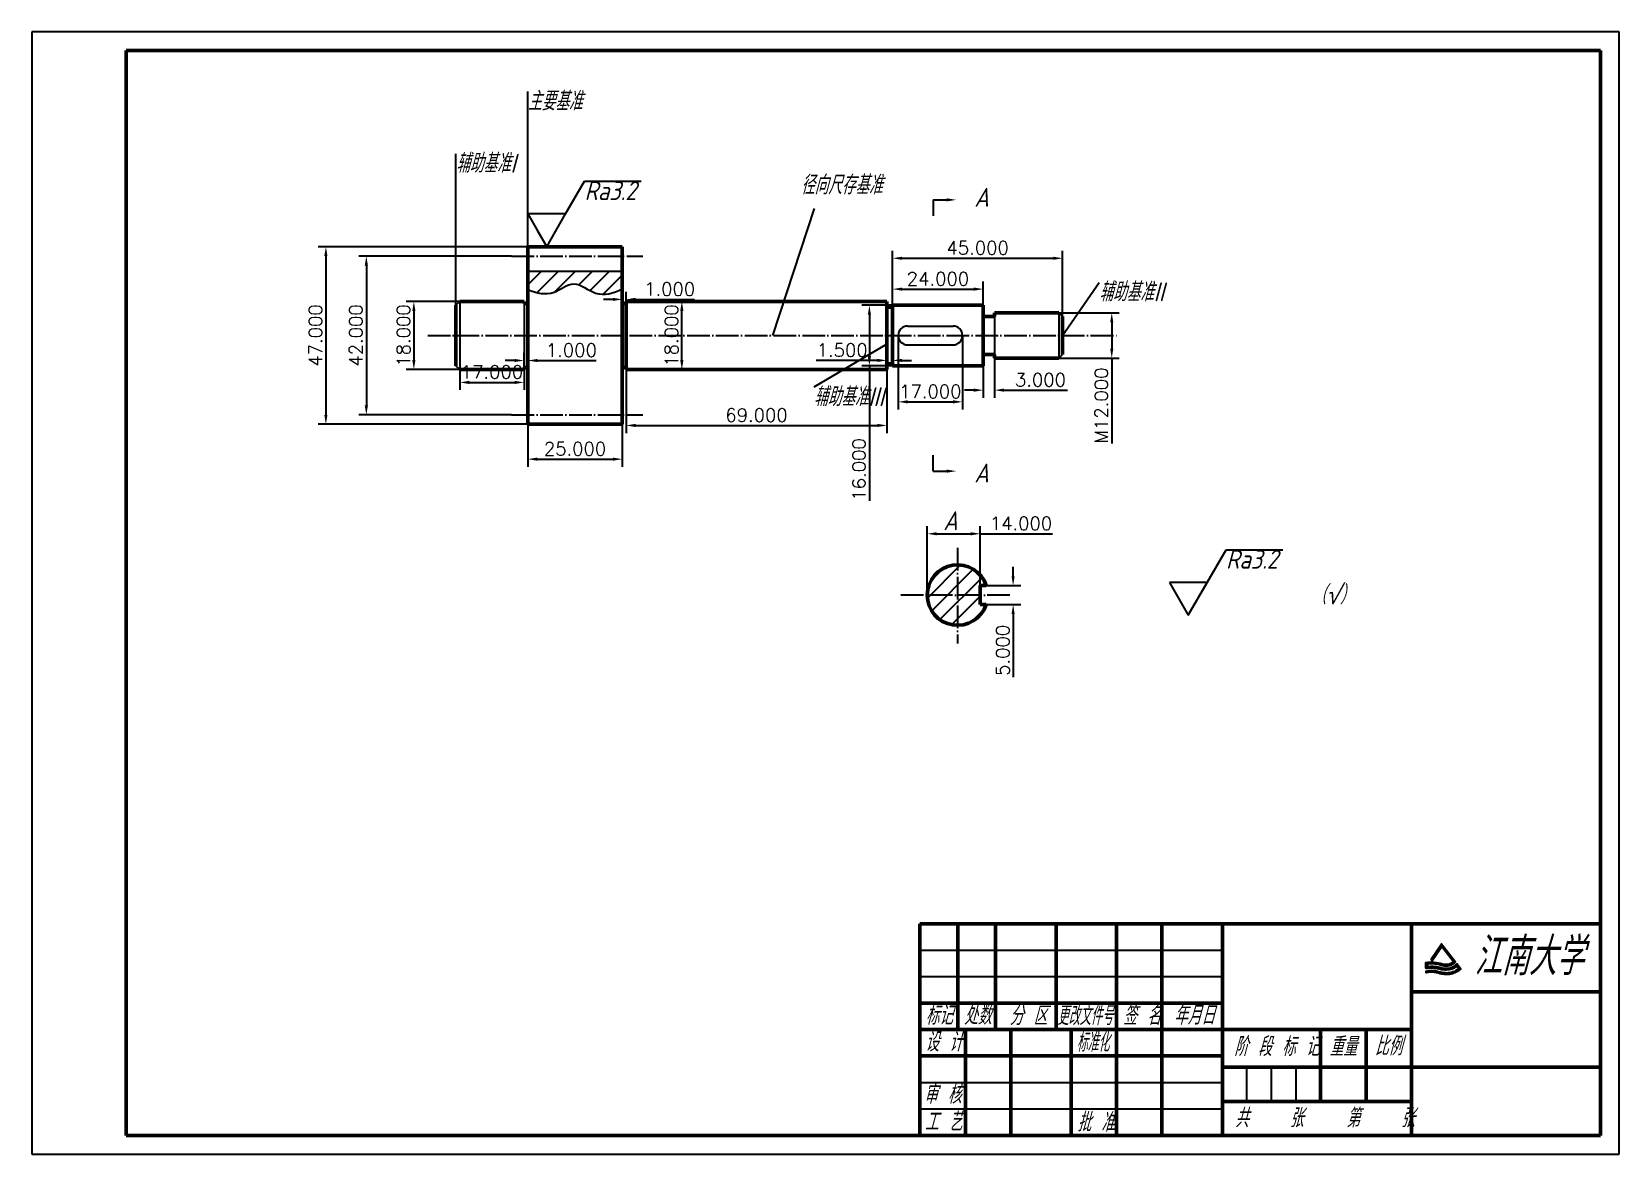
# Model space of a CAD drawing. Header units: millimetres. Extents: x 0 to 420, y 0 to 297.
import ezdxf
from ezdxf.enums import TextEntityAlignment as Align

# ---------------------------------------------------------------- set-up
doc = ezdxf.new("R2010")
doc.units = ezdxf.units.MM
doc.linetypes.add('点画线-25', pattern=[7.625, 6, -0.75, 0.125, -0.75])
doc.layers.get('0').update_dxf_attribs({"linetype": 'CONTINUOUS'})
doc.layers.get('Defpoints').update_dxf_attribs({"linetype": 'CONTINUOUS'})
for name, color, linetype, lineweight in [('剖面符号', 6, 'CONTINUOUS', 25), ('图框标题栏-文字', 2, 'CONTINUOUS', 25), ('图框标题栏-粗实线', 7, 'CONTINUOUS', 50), ('图框标题栏-细实线', 3, 'CONTINUOUS', 25), ('尺寸', 2, 'CONTINUOUS', 25), ('文字及注释', 4, 'CONTINUOUS', 25), ('粗实线', 7, 'CONTINUOUS', 50), ('细点画线', 1, '点画线-25', 25)]:
    doc.layers.add(name, color=color, linetype=linetype, lineweight=lineweight)
doc.styles.get("Standard").update_dxf_attribs({"font": 'txt', "bigfont": 'gbcbig.shx'})
doc.styles.add('工程字', font='gbeitc.shx', dxfattribs={"bigfont": 'gbcbig.shx'})
doc.styles.add('工程字体', font='gbeitc.shx', dxfattribs={"bigfont": 'gbcbig.shx'})
doc.dimstyles.new('国标', dxfattribs={"dimtxt": 3.5, "dimasz": 2.5, "dimexe": 2, "dimexo": 0, "dimgap": 1, "dimtad": 1, "dimdec": 3, "dimzin": 0, "dimdsep": 46, "dimtxsty": '工程字体', "dimcen": 2.5, "dimclrd": 256, "dimclre": 256, "dimclrt": 256, "dimadec": 0, "dimazin": 0, "dimtfac": 1, "dimtdec": 4, "dimtofl": 0, "dimtmove": 0, "dimatfit": 3, "dimfxl": 1, "dimtolj": 1, "dimtzin": 0, "dimlwd": -1, "dimlwe": -1, "dimarcsym": 0})

# ---------------------------------------------------------------- blocks, each defined once
blk = doc.blocks.new('*D17')
at = {"layer": 'Defpoints', "color": 0, "transparency": 16777216}
for p in [(113.24, 225.63), (101.1, 207.63), (113.24, 207.63)]:
    blk.add_point(p, dxfattribs=at)
at = {"layer": '尺寸', "transparency": 16777216}
for p, q in [((113.24, 225.63), (99.1, 225.63)), ((101.1, 223.13), (101.1, 210.13)), ((113.24, 207.63), (99.1, 207.63))]:
    blk.add_line(p, q, dxfattribs=at)
for points in [[(100.68, 223.13), (101.51, 223.13), (101.1, 225.63)], [(100.68, 210.13), (101.51, 210.13), (101.1, 207.63)]]:
    blk.add_solid(points, dxfattribs=at)
at = {"layer": '尺寸', "transparency": 16777216, "insert": (98.35, 216.63), "char_height": 3.5, "attachment_point": 5, "rotation": 90}
blk.add_mtext('\\A1;18.000', dxfattribs=at)
blk = doc.blocks.new('*D18')
at = {"layer": 'Defpoints', "color": 0, "transparency": 16777216}
for p in [(113.24, 207.63), (130.24, 207.63), (130.24, 204.22)]:
    blk.add_point(p, dxfattribs=at)
at = {"layer": '尺寸', "transparency": 16777216}
for p, q in [((113.24, 207.63), (113.24, 202.22)), ((130.24, 207.63), (130.24, 202.22)), ((115.74, 204.22), (127.74, 204.22))]:
    blk.add_line(p, q, dxfattribs=at)
for points in [[(115.74, 204.64), (115.74, 203.8), (113.24, 204.22)], [(127.74, 204.64), (127.74, 203.8), (130.24, 204.22)]]:
    blk.add_solid(points, dxfattribs=at)
at = {"layer": '尺寸', "transparency": 16777216, "insert": (121.74, 206.97), "char_height": 3.5, "attachment_point": 5}
blk.add_mtext('\\A1;17.000', dxfattribs=at)
blk = doc.blocks.new('*D19')
at = {"layer": 'Defpoints', "color": 0, "transparency": 16777216}
for p in [(131.24, 210.01), (130.24, 208.13), (131.24, 208.13)]:
    blk.add_point(p, dxfattribs=at)
at = {"layer": '尺寸', "transparency": 16777216}
for p, q in [((127.74, 210.01), (125.24, 210.01)), ((130.24, 208.13), (130.24, 212.01)), ((131.24, 208.13), (131.24, 212.01)), ((133.74, 210.01), (149.32, 210.01))]:
    blk.add_line(p, q, dxfattribs=at)
for points in [[(127.74, 210.43), (127.74, 209.6), (130.24, 210.01)], [(133.74, 210.43), (133.74, 209.6), (131.24, 210.01)]]:
    blk.add_solid(points, dxfattribs=at)
at = {"layer": '尺寸', "transparency": 16777216, "insert": (142.78, 212.76), "char_height": 3.5, "attachment_point": 5}
blk.add_mtext('\\A1;1.000', dxfattribs=at)
blk = doc.blocks.new('*D20')
at = {"layer": 'Defpoints', "color": 0, "transparency": 16777216}
for p in [(131.24, 193.13), (156.24, 193.13), (156.24, 183.91)]:
    blk.add_point(p, dxfattribs=at)
at = {"layer": '尺寸', "transparency": 16777216}
for p, q in [((131.24, 193.13), (131.24, 181.91)), ((156.24, 193.13), (156.24, 181.91)), ((133.74, 183.91), (153.74, 183.91))]:
    blk.add_line(p, q, dxfattribs=at)
for points in [[(133.74, 184.33), (133.74, 183.5), (131.24, 183.91)], [(153.74, 184.33), (153.74, 183.5), (156.24, 183.91)]]:
    blk.add_solid(points, dxfattribs=at)
at = {"layer": '尺寸', "transparency": 16777216, "insert": (143.74, 186.66), "char_height": 3.5, "attachment_point": 5}
blk.add_mtext('\\A1;25.000', dxfattribs=at)
blk = doc.blocks.new('*D21')
at = {"layer": 'Defpoints', "color": 0, "transparency": 16777216}
for p in [(157.24, 225.63), (171.99, 225.63), (157.24, 207.63)]:
    blk.add_point(p, dxfattribs=at)
at = {"layer": '尺寸', "transparency": 16777216}
for p, q in [((157.24, 225.63), (173.99, 225.63)), ((171.99, 210.13), (171.99, 223.13)), ((157.24, 207.63), (173.99, 207.63))]:
    blk.add_line(p, q, dxfattribs=at)
for points in [[(171.57, 223.13), (172.41, 223.13), (171.99, 225.63)], [(171.57, 210.13), (172.41, 210.13), (171.99, 207.63)]]:
    blk.add_solid(points, dxfattribs=at)
at = {"layer": '尺寸', "transparency": 16777216, "insert": (169.24, 216.63), "char_height": 3.5, "attachment_point": 5, "rotation": 90}
blk.add_mtext('\\A1;18.000', dxfattribs=at)
blk = doc.blocks.new('*D22')
at = {"layer": 'Defpoints', "color": 0, "transparency": 16777216}
for p in [(126.92, 237.63), (88.52, 195.63), (126.92, 195.63)]:
    blk.add_point(p, dxfattribs=at)
at = {"layer": '尺寸', "transparency": 16777216}
for p, q in [((126.92, 237.63), (86.52, 237.63)), ((88.52, 235.13), (88.52, 198.13)), ((126.92, 195.63), (86.52, 195.63))]:
    blk.add_line(p, q, dxfattribs=at)
for points in [[(88.1, 235.13), (88.94, 235.13), (88.52, 237.63)], [(88.1, 198.13), (88.94, 198.13), (88.52, 195.63)]]:
    blk.add_solid(points, dxfattribs=at)
at = {"layer": '尺寸', "transparency": 16777216, "insert": (85.77, 216.63), "char_height": 3.5, "attachment_point": 5, "rotation": 90}
blk.add_mtext('\\A1;42.000', dxfattribs=at)
blk = doc.blocks.new('*D23')
at = {"layer": 'Defpoints', "color": 0, "transparency": 16777216}
for p in [(131.24, 240.13), (77.82, 193.13), (131.24, 193.13)]:
    blk.add_point(p, dxfattribs=at)
at = {"layer": '尺寸', "transparency": 16777216}
for p, q in [((131.24, 240.13), (75.82, 240.13)), ((77.82, 237.63), (77.82, 195.63)), ((131.24, 193.13), (75.82, 193.13))]:
    blk.add_line(p, q, dxfattribs=at)
for points in [[(77.4, 237.63), (78.23, 237.63), (77.82, 240.13)], [(77.4, 195.63), (78.23, 195.63), (77.82, 193.13)]]:
    blk.add_solid(points, dxfattribs=at)
at = {"layer": '尺寸', "transparency": 16777216, "insert": (75.07, 216.63), "char_height": 3.5, "attachment_point": 5, "rotation": 90}
blk.add_mtext('\\A1;47.000', dxfattribs=at)
blk = doc.blocks.new('*D25')
at = {"layer": 'Defpoints', "color": 0, "transparency": 16777216}
for p in [(226.24, 210.04), (226.24, 209.13), (227.74, 209.13)]:
    blk.add_point(p, dxfattribs=at)
at = {"layer": '尺寸', "transparency": 16777216}
for p, q in [((223.74, 210.04), (207.57, 210.04)), ((226.24, 209.13), (226.24, 212.04)), ((227.74, 209.13), (227.74, 212.04)), ((230.24, 210.04), (232.74, 210.04))]:
    blk.add_line(p, q, dxfattribs=at)
for points in [[(223.74, 210.45), (223.74, 209.62), (226.24, 210.04)], [(230.24, 210.45), (230.24, 209.62), (227.74, 210.04)]]:
    blk.add_solid(points, dxfattribs=at)
at = {"layer": '尺寸', "transparency": 16777216, "insert": (214.41, 212.79), "char_height": 3.5, "attachment_point": 5}
blk.add_mtext('\\A1;1.500', dxfattribs=at)
blk = doc.blocks.new('*D26')
at = {"layer": 'Defpoints', "color": 0, "transparency": 16777216}
for p in [(229.24, 216.63), (246.24, 216.63), (246.24, 199.08)]:
    blk.add_point(p, dxfattribs=at)
at = {"layer": '尺寸', "transparency": 16777216}
for p, q in [((229.24, 216.63), (229.24, 197.08)), ((246.24, 216.63), (246.24, 197.08)), ((231.74, 199.08), (243.74, 199.08))]:
    blk.add_line(p, q, dxfattribs=at)
for points in [[(231.74, 199.5), (231.74, 198.66), (229.24, 199.08)], [(243.74, 199.5), (243.74, 198.66), (246.24, 199.08)]]:
    blk.add_solid(points, dxfattribs=at)
at = {"layer": '尺寸', "transparency": 16777216, "insert": (237.74, 201.83), "char_height": 3.5, "attachment_point": 5}
blk.add_mtext('\\A1;17.000', dxfattribs=at)
blk = doc.blocks.new('*D27')
at = {"layer": 'Defpoints', "color": 0, "transparency": 16777216}
for p in [(251.74, 228.9), (227.74, 224.63), (251.74, 224.63)]:
    blk.add_point(p, dxfattribs=at)
at = {"layer": '尺寸', "transparency": 16777216}
for p, q in [((227.74, 224.63), (227.74, 230.9)), ((230.24, 228.9), (249.24, 228.9)), ((251.74, 224.63), (251.74, 230.9))]:
    blk.add_line(p, q, dxfattribs=at)
for points in [[(230.24, 229.32), (230.24, 228.49), (227.74, 228.9)], [(249.24, 229.32), (249.24, 228.49), (251.74, 228.9)]]:
    blk.add_solid(points, dxfattribs=at)
at = {"layer": '尺寸', "transparency": 16777216, "insert": (239.74, 231.65), "char_height": 3.5, "attachment_point": 5}
blk.add_mtext('\\A1;24.000', dxfattribs=at)
blk = doc.blocks.new('*D28')
at = {"layer": 'Defpoints', "color": 0, "transparency": 16777216}
for p in [(272.74, 237.07), (227.74, 224.63), (272.74, 221.63)]:
    blk.add_point(p, dxfattribs=at)
at = {"layer": '尺寸', "transparency": 16777216}
for p, q in [((227.74, 224.63), (227.74, 239.07)), ((230.24, 237.07), (270.24, 237.07)), ((272.74, 221.63), (272.74, 239.07))]:
    blk.add_line(p, q, dxfattribs=at)
for points in [[(230.24, 237.48), (230.24, 236.65), (227.74, 237.07)], [(270.24, 237.48), (270.24, 236.65), (272.74, 237.07)]]:
    blk.add_solid(points, dxfattribs=at)
at = {"layer": '尺寸', "transparency": 16777216, "insert": (250.24, 239.82), "char_height": 3.5, "attachment_point": 5}
blk.add_mtext('\\A1;45.000', dxfattribs=at)
blk = doc.blocks.new('*D29')
at = {"layer": 'Defpoints', "color": 0, "transparency": 16777216}
for p in [(251.74, 211.63), (254.74, 211.63), (254.74, 202.17)]:
    blk.add_point(p, dxfattribs=at)
at = {"layer": '尺寸', "transparency": 16777216}
for p, q in [((251.74, 211.63), (251.74, 200.17)), ((254.74, 211.63), (254.74, 200.17)), ((249.24, 202.17), (246.74, 202.17)), ((257.24, 202.17), (273.99, 202.17))]:
    blk.add_line(p, q, dxfattribs=at)
for points in [[(249.24, 202.59), (249.24, 201.75), (251.74, 202.17)], [(257.24, 202.59), (257.24, 201.75), (254.74, 202.17)]]:
    blk.add_solid(points, dxfattribs=at)
at = {"layer": '尺寸', "transparency": 16777216, "insert": (266.87, 204.92), "char_height": 3.5, "attachment_point": 5}
blk.add_mtext('\\A1;3.000', dxfattribs=at)
blk = doc.blocks.new('*D30')
at = {"layer": 'Defpoints', "color": 0, "transparency": 16777216}
for p in [(271.74, 222.63), (271.74, 210.63), (285.73, 210.63)]:
    blk.add_point(p, dxfattribs=at)
at = {"layer": '尺寸', "transparency": 16777216}
for p, q in [((271.74, 222.63), (287.73, 222.63)), ((285.73, 220.13), (285.73, 213.13)), ((271.74, 210.63), (287.73, 210.63)), ((285.73, 210.63), (285.73, 188.05))]:
    blk.add_line(p, q, dxfattribs=at)
for points in [[(285.32, 220.13), (286.15, 220.13), (285.73, 222.63)], [(285.32, 213.13), (286.15, 213.13), (285.73, 210.63)]]:
    blk.add_solid(points, dxfattribs=at)
at = {"layer": '尺寸', "transparency": 16777216, "insert": (282.98, 198.09), "char_height": 3.5, "attachment_point": 5, "rotation": 90}
blk.add_mtext('\\A1;M12.000', dxfattribs=at)
blk = doc.blocks.new('*D31')
at = {"layer": 'Defpoints', "color": 0, "transparency": 16777216}
for p in [(157.24, 208.13), (226.24, 208.13), (226.24, 192.83)]:
    blk.add_point(p, dxfattribs=at)
at = {"layer": '尺寸', "transparency": 16777216}
for p, q in [((157.24, 208.13), (157.24, 190.83)), ((226.24, 208.13), (226.24, 190.83)), ((159.74, 192.83), (223.74, 192.83))]:
    blk.add_line(p, q, dxfattribs=at)
for points in [[(159.74, 193.25), (159.74, 192.42), (157.24, 192.83)], [(223.74, 193.25), (223.74, 192.42), (226.24, 192.83)]]:
    blk.add_solid(points, dxfattribs=at)
at = {"layer": '尺寸', "transparency": 16777216, "insert": (191.74, 195.58), "char_height": 3.5, "attachment_point": 5}
blk.add_mtext('\\A1;69.000', dxfattribs=at)
blk = doc.blocks.new('*D32')
at = {"layer": 'Defpoints', "color": 0, "transparency": 16777216}
for p in [(156.24, 225.13), (157.24, 226.18), (157.24, 225.13)]:
    blk.add_point(p, dxfattribs=at)
at = {"layer": '尺寸', "transparency": 16777216}
for p, q in [((156.24, 225.13), (156.24, 228.18)), ((157.24, 225.13), (157.24, 228.18)), ((153.74, 226.18), (151.24, 226.18)), ((159.74, 226.18), (175.32, 226.18))]:
    blk.add_line(p, q, dxfattribs=at)
for points in [[(153.74, 226.6), (153.74, 225.76), (156.24, 226.18)], [(159.74, 226.6), (159.74, 225.76), (157.24, 226.18)]]:
    blk.add_solid(points, dxfattribs=at)
at = {"layer": '尺寸', "transparency": 16777216, "insert": (168.78, 228.93), "char_height": 3.5, "attachment_point": 5}
blk.add_mtext('\\A1;1.000', dxfattribs=at)
blk = doc.blocks.new('*D34')
at = {"layer": 'Defpoints', "color": 0, "transparency": 16777216}
for p in [(227.74, 224.63), (221.61, 208.63), (227.74, 208.63)]:
    blk.add_point(p, dxfattribs=at)
at = {"layer": '尺寸', "transparency": 16777216}
for p, q in [((227.74, 224.63), (219.61, 224.63)), ((221.61, 222.13), (221.61, 211.13)), ((227.74, 208.63), (219.61, 208.63)), ((221.61, 208.63), (221.61, 172.9))]:
    blk.add_line(p, q, dxfattribs=at)
for points in [[(221.19, 222.13), (222.02, 222.13), (221.61, 224.63)], [(221.19, 211.13), (222.02, 211.13), (221.61, 208.63)]]:
    blk.add_solid(points, dxfattribs=at)
at = {"layer": '尺寸', "transparency": 16777216, "insert": (218.86, 181.19), "char_height": 3.5, "attachment_point": 5, "rotation": 90}
blk.add_mtext('\\A1;16.000', dxfattribs=at)
blk = doc.blocks.new('*D35')
at = {"layer": 'Defpoints', "color": 0, "transparency": 16777216}
for p in [(250.93, 164.17), (236.93, 147.95), (250.93, 147.95)]:
    blk.add_point(p, dxfattribs=at)
at = {"layer": '尺寸', "transparency": 16777216}
for p, q in [((236.93, 147.95), (236.93, 166.17)), ((239.43, 164.17), (248.43, 164.17)), ((250.93, 147.95), (250.93, 166.17)), ((250.93, 164.17), (270.02, 164.17))]:
    blk.add_line(p, q, dxfattribs=at)
for points in [[(239.43, 164.59), (239.43, 163.75), (236.93, 164.17)], [(248.43, 164.59), (248.43, 163.75), (250.93, 164.17)]]:
    blk.add_solid(points, dxfattribs=at)
at = {"layer": '尺寸', "transparency": 16777216, "insert": (261.72, 166.92), "char_height": 3.5, "attachment_point": 5}
blk.add_mtext('\\A1;14.000', dxfattribs=at)
blk = doc.blocks.new('*D36')
at = {"layer": 'Defpoints', "color": 0, "transparency": 16777216}
for p in [(252.53, 150.45), (252.53, 145.45), (259.64, 145.45)]:
    blk.add_point(p, dxfattribs=at)
at = {"layer": '尺寸', "transparency": 16777216}
for p, q in [((259.64, 152.95), (259.64, 155.45)), ((252.53, 150.45), (261.64, 150.45)), ((252.53, 145.45), (261.64, 145.45)), ((259.64, 142.95), (259.64, 126.2))]:
    blk.add_line(p, q, dxfattribs=at)
for points in [[(259.22, 152.95), (260.05, 152.95), (259.64, 150.45)], [(259.22, 142.95), (260.05, 142.95), (259.64, 145.45)]]:
    blk.add_solid(points, dxfattribs=at)
at = {"layer": '尺寸', "transparency": 16777216, "insert": (256.89, 133.33), "char_height": 3.5, "attachment_point": 5, "rotation": 90}
blk.add_mtext('\\A1;5.000', dxfattribs=at)

msp = doc.modelspace()

# ---------------------------------------------------------------- hatches: boundary and pattern name
at = {"layer": '剖面符号'}
h = msp.add_hatch(dxfattribs=at)
h.set_pattern_fill('ANSI31', color=256)
edge = h.paths.add_edge_path()
edge.add_line((156.2414, 233.6325), (131.2414, 233.6325))
edge.add_line((131.2414, 233.6325), (131.2414, 228.7794))
edge.add_spline(control_points=[(131.2414, 228.7794), (133.5975, 227.8012), (137.7472, 226.8868), (143.5713, 231.8841), (149.4422, 226.4451), (153.851, 227.8215), (156.2414, 228.9735)], knot_values=[3.80274594, 3.80274594, 3.80274594, 3.80274594, 10.97950011, 16.59017745, 22.89081131, 30.21967937, 30.21967937, 30.21967937, 30.21967937], degree=3, periodic=0)
edge.add_line((156.2414, 228.9735), (156.2414, 233.6325))
h = msp.add_hatch(dxfattribs=at)
h.set_pattern_fill('ANSI31', color=256)
h.paths.add_polyline_path([(244.933, 155.9506, 0.41421356), (236.933, 147.9506), (244.933, 147.9506)])
h.paths.add_polyline_path([(244.933, 155.9506), (244.933, 147.9506), (250.933, 147.9506), (250.933, 150.4506), (252.5323, 150.4506, 0.32390717)])
h.paths.add_polyline_path([(244.933, 147.9506), (236.933, 147.9506, 0.41421356), (244.933, 139.9506)])
h.paths.add_polyline_path([(250.933, 147.9506), (244.933, 147.9506), (244.933, 139.9506, 0.32390717), (252.5323, 145.4506), (250.933, 145.4506)])

# ---------------------------------------------------------------- linework, layer by layer
for p, q in [((238.5002, 252.5204), (242.051, 252.5204)), ((238.5002, 252.5204), (238.5002, 248.305)), ((130.2414, 225.1325), (130.2414, 208.1325)), ((238.5002, 180.7445), (238.5002, 184.9599)), ((238.5002, 180.7445), (242.051, 180.7445))]:
    msp.add_line(p, q)
for points in [[(242.051, 252.937), (242.051, 252.1037), (244.551, 252.5204)], [(242.051, 180.3279), (242.051, 181.1612), (244.551, 180.7445)]]:
    msp.add_solid(points)
at = {"layer": 'Defpoints'}
for p, q in [((131.2414, 233.6325), (156.2414, 233.6325)), ((113.2414, 225.6325), (112.2414, 224.6325)), ((113.2414, 225.6325), (113.2414, 207.6325)), ((271.7414, 222.6325), (271.7414, 210.6325)), ((271.7414, 222.6325), (272.7414, 221.6325)), ((231.7414, 219.1325), (243.7414, 219.1325)), ((254.7414, 221.6325), (254.7414, 211.6325)), ((231.7414, 214.1325), (243.7414, 214.1325)), ((271.7414, 210.6325), (272.7414, 211.6325)), ((113.2414, 207.6325), (112.2414, 208.6325))]:
    msp.add_line(p, q, dxfattribs=at)
for centre, start, end in [((231.7414, 216.6325), 90, 270), ((243.7414, 216.6325), 270, 90)]:
    msp.add_arc(centre, 2.5, start, end, dxfattribs=at)
msp.add_open_spline([(131.2414, 228.7794), (133.5975, 227.8012), (137.7472, 226.8868), (143.5713, 231.8841), (149.4422, 226.4451), (153.851, 227.8215), (156.2414, 228.9735)], degree=3, knots=[3.80274594, 3.80274594, 3.80274594, 3.80274594, 10.97950011, 16.59017745, 22.89081131, 30.21967937, 30.21967937, 30.21967937, 30.21967937], dxfattribs=at)
at = {"layer": '图框标题栏-文字'}
for p, q in [((372.3399, 54.6594), (372.8712, 54.6594)), ((372.4076, 54.7594), (372.9389, 54.7594)), ((372.4752, 54.8594), (373.0065, 54.8594)), ((372.5429, 54.9594), (373.5577, 54.9594)), ((372.6106, 55.0594), (373.4798, 55.0594)), ((372.6783, 55.1594), (373.402, 55.1594)), ((372.746, 55.2594), (373.3241, 55.2594)), ((372.8136, 55.3594), (373.2463, 55.3594)), ((372.8813, 55.4594), (373.1684, 55.4594)), ((372.949, 55.5594), (373.0906, 55.5594)), ((373.0779, 54.8594), (373.6355, 54.8594)), ((373.1558, 54.7594), (373.7134, 54.7594)), ((373.2336, 54.6594), (373.7912, 54.6594)), ((368.848, 50.6594), (372.2122, 50.6594)), ((368.848, 50.5594), (372.6582, 50.5594)), ((368.848, 50.4594), (373.0281, 50.4594)), ((369.0255, 50.7594), (371.6138, 50.7594)), ((370.1931, 51.4874), (370.5575, 51.2408)), ((370.2346, 51.4594), (370.7054, 51.4594)), ((370.2418, 51.5594), (370.7731, 51.5594)), ((370.3095, 51.6594), (370.8408, 51.6594)), ((370.3772, 51.7594), (370.9085, 51.7594)), ((370.3823, 51.3594), (370.6378, 51.3594)), ((370.4449, 51.8594), (370.9762, 51.8594)), ((370.5125, 51.9594), (371.0438, 51.9594)), ((370.5301, 51.2594), (370.5701, 51.2594)), ((370.5802, 52.0594), (371.1115, 52.0594)), ((370.6479, 52.1594), (371.1792, 52.1594)), ((370.7156, 52.2594), (371.2469, 52.2594)), ((370.7833, 52.3594), (371.3146, 52.3594)), ((370.8509, 52.4594), (371.3822, 52.4594)), ((370.9186, 52.5594), (371.4499, 52.5594)), ((370.9863, 52.6594), (371.5176, 52.6594)), ((371.054, 52.7594), (371.5853, 52.7594)), ((371.1217, 52.8594), (371.653, 52.8594)), ((371.1893, 52.9594), (371.7206, 52.9594)), ((371.257, 53.0594), (371.7883, 53.0594)), ((371.3247, 53.1594), (371.856, 53.1594)), ((371.3924, 53.2594), (371.9237, 53.2594)), ((371.4601, 53.3594), (371.9914, 53.3594)), ((371.5277, 53.4594), (372.059, 53.4594)), ((371.5954, 53.5594), (372.1267, 53.5594)), ((371.6631, 53.6594), (372.1944, 53.6594)), ((371.7308, 53.7594), (372.2621, 53.7594)), ((371.7985, 53.8594), (372.3298, 53.8594)), ((371.8661, 53.9594), (372.3974, 53.9594)), ((371.9338, 54.0594), (372.4651, 54.0594)), ((372.0015, 54.1594), (372.5328, 54.1594)), ((372.0692, 54.2594), (372.6005, 54.2594)), ((372.1369, 54.3594), (372.6681, 54.3594)), ((372.2045, 54.4594), (372.7358, 54.4594)), ((372.2722, 54.5594), (372.8035, 54.5594)), ((373.3115, 54.5594), (373.8691, 54.5594)), ((373.3893, 54.4594), (373.9469, 54.4594)), ((373.4672, 54.3594), (374.0248, 54.3594)), ((373.545, 54.2594), (374.1026, 54.2594)), ((373.6228, 54.1594), (374.1805, 54.1594)), ((373.7007, 54.0594), (374.2583, 54.0594)), ((373.7785, 53.9594), (374.3361, 53.9594)), ((373.8564, 53.8594), (374.414, 53.8594)), ((373.9342, 53.7594), (374.4918, 53.7594)), ((374.0121, 53.6594), (374.5697, 53.6594)), ((374.0899, 53.5594), (374.6475, 53.5594)), ((374.1678, 53.4594), (374.7254, 53.4594)), ((374.2456, 53.3594), (374.8032, 53.3594)), ((374.3235, 53.2594), (374.8811, 53.2594)), ((374.4013, 53.1594), (374.9589, 53.1594)), ((374.4792, 53.0594), (375.0368, 53.0594)), ((374.557, 52.9594), (375.1146, 52.9594)), ((374.6349, 52.8594), (375.1925, 52.8594)), ((374.7127, 52.7594), (375.2703, 52.7594)), ((374.7906, 52.6594), (375.3482, 52.6594)), ((374.8684, 52.5594), (375.426, 52.5594)), ((374.9462, 52.4594), (375.5039, 52.4594)), ((375.0241, 52.3594), (375.5817, 52.3594)), ((375.1019, 52.2594), (375.6595, 52.2594)), ((375.1798, 52.1594), (375.7374, 52.1594)), ((375.2576, 52.0594), (375.8152, 52.0594)), ((375.2721, 50.4594), (376.207, 50.4594)), ((375.3355, 51.9594), (375.8931, 51.9594)), ((375.4133, 51.8594), (375.9709, 51.8594)), ((375.4912, 51.7594), (376.0488, 51.7594)), ((375.5066, 50.5594), (376.3433, 50.5594)), ((375.569, 51.6594), (376.1266, 51.6594)), ((375.6469, 51.5594), (376.2045, 51.5594)), ((375.6994, 50.6594), (376.4672, 50.6594)), ((375.7247, 51.4594), (376.2823, 51.4594)), ((375.8026, 51.3594), (376.3602, 51.3594)), ((375.8648, 50.7594), (376.5807, 50.7594)), ((375.8804, 51.2594), (376.438, 51.2594)), ((375.9583, 51.1594), (376.5159, 51.1594)), ((376.0101, 50.8594), (376.6851, 50.8594)), ((376.0361, 51.0594), (376.5937, 51.0594)), ((376.1139, 50.9594), (376.6716, 50.9594)), ((368.848, 50.3594), (369.3895, 50.3594)), ((368.848, 50.2594), (369.288, 50.2594)), ((368.848, 50.1594), (369.288, 50.1594)), ((368.848, 50.0594), (369.288, 50.0594)), ((368.848, 49.9594), (369.288, 49.9594)), ((368.848, 49.8594), (369.288, 49.8594)), ((368.848, 49.7594), (369.288, 49.7594)), ((368.848, 49.6594), (371.5044, 49.6594)), ((368.848, 49.5594), (372.0492, 49.5594)), ((368.848, 49.4594), (372.4555, 49.4594)), ((368.848, 49.3594), (372.7833, 49.3594)), ((368.848, 49.2594), (369.2279, 49.2594)), ((368.848, 48.464), (368.848, 48.0243)), ((368.848, 48.4594), (371.8138, 48.4594)), ((368.848, 48.3594), (372.209, 48.3594)), ((368.848, 48.2594), (372.6708, 48.2594)), ((368.848, 48.1594), (369.5414, 48.1594)), ((368.848, 48.0594), (368.9907, 48.0594)), ((369.2955, 48.5594), (371.3483, 48.5594)), ((371.0439, 48.1594), (373.2365, 48.1594)), ((371.1783, 49.2594), (373.2508, 49.2594)), ((371.2498, 50.3594), (373.3602, 50.3594)), ((371.5946, 48.0594), (374.0358, 48.0594)), ((371.8112, 49.1594), (376.0352, 49.1594)), ((371.9604, 50.2594), (374.0068, 50.2594)), ((371.9899, 47.9594), (376.3051, 47.9594)), ((372.2527, 49.0594), (375.7755, 49.0594)), ((372.4306, 47.8594), (376.0169, 47.8594)), ((372.4408, 50.1594), (375.69, 50.1594)), ((372.5789, 48.9594), (375.463, 48.9594)), ((372.8268, 50.0594), (375.4578, 50.0594)), ((372.9556, 47.7594), (375.6614, 47.7594)), ((372.991, 48.8594), (375.0509, 48.8594)), ((373.1565, 49.9594), (375.1639, 49.9594)), ((373.6025, 49.8594), (374.7178, 49.8594)), ((373.6419, 47.6594), (375.1581, 47.6594)), ((373.8724, 48.7594), (374.1695, 48.7594)), ((374.3135, 50.2594), (375.8855, 50.2594)), ((374.7911, 49.2594), (376.2606, 49.2594)), ((374.8096, 48.0594), (376.5522, 48.0594)), ((374.9601, 50.3594), (376.0557, 50.3594)), ((375.2586, 49.3594), (376.4612, 49.3594)), ((375.4399, 48.1594), (376.7706, 48.1594)), ((375.5864, 49.4594), (376.6427, 49.4594)), ((375.8212, 48.2594), (376.9673, 48.2594)), ((375.8511, 49.5594), (376.8088, 49.5594)), ((376.0772, 49.6594), (376.9622, 49.6594)), ((376.1185, 48.3594), (377.147, 48.3594)), ((376.2764, 49.7594), (377.5428, 49.7594)), ((376.3686, 48.4594), (377.3126, 48.4594)), ((376.4552, 49.8594), (377.4718, 49.8594)), ((376.587, 48.5594), (377.4664, 48.5594)), ((376.618, 49.9594), (377.4009, 49.9594)), ((376.7674, 50.0594), (377.33, 50.0594)), ((376.7822, 48.6594), (377.6099, 48.6594)), ((376.9057, 50.1594), (377.259, 50.1594)), ((376.9593, 48.7594), (377.7446, 48.7594)), ((377.0344, 50.2594), (377.1881, 50.2594)), ((377.0742, 49.6594), (377.6137, 49.6594)), ((377.1218, 48.8594), (377.8714, 48.8594)), ((377.1452, 49.5594), (377.6847, 49.5594)), ((377.2161, 49.4594), (377.7556, 49.4594)), ((377.2719, 48.9594), (377.9911, 48.9594)), ((377.2871, 49.3594), (377.8265, 49.3594)), ((377.358, 49.2594), (377.8975, 49.2594)), ((377.4116, 49.0594), (378.0394, 49.0594)), ((377.4289, 49.1594), (377.9684, 49.1594))]:
    msp.add_line(p, q, dxfattribs=at)
for points in [[(370.1931, 51.4874), (373.0149, 55.6567), (376.7211, 50.8958, -0.28909601), (373.0102, 50.0056, 0.10228388), (369.288, 50.3485), (369.288, 49.7089, -0.09119522), (372.4339, 49.4669, 0.26613454), (377.1313, 50.3395), (378.0647, 49.0237, -0.18412464), (374.3026, 47.5954, -0.04444823), (371.8319, 47.9989, 0.1319438), (368.848, 48.0243, 0.1319438)], [(368.848, 48.464, -0.1312527), (371.9442, 48.4243, 0.04409725), (374.3188, 48.0354, 0.16392967), (377.4692, 49.1027), (377.0374, 49.7113, -0.24095199), (372.3053, 49.0457, 0.10564743), (368.848, 49.2054), (368.848, 50.7338, -0.11278445), (373.1454, 50.4244, 0.25699814), (376.1239, 50.9466), (373.0397, 54.9084), (370.5575, 51.2408)]]:
    msp.add_lwpolyline(points, format="xyb", dxfattribs=at)
at = {"layer": '图框标题栏-粗实线'}
for p, q in [((415, 292), (25, 292)), ((25, 292), (25, 5)), ((415, 5), (415, 292)), ((235, 61), (415, 61)), ((235, 5), (235, 61)), ((245, 33), (245, 61)), ((255, 33), (255, 61)), ((271, 33), (271, 61)), ((287, 5), (287, 61)), ((299, 5), (299, 61)), ((315, 5), (315, 61)), ((365, 5), (365, 61)), ((415, 5), (415, 61)), ((365, 43), (415, 43)), ((235, 40), (315, 40)), ((235, 33), (365, 33)), ((247, 5), (247, 33)), ((259, 5), (259, 33)), ((275, 5), (275, 33)), ((341, 14), (341, 33)), ((353, 14), (353, 33)), ((235, 26), (315, 26)), ((315, 23), (415, 23)), ((315, 14), (365, 14)), ((25, 5), (415, 5))]:
    msp.add_line(p, q, dxfattribs=at)
at = {"layer": '图框标题栏-细实线'}
for p, q in [((420, 297), (0, 297)), ((0, 297), (0, 0)), ((420, 0), (420, 297)), ((235, 54), (315, 54)), ((235, 47), (315, 47)), ((321.5, 14), (321.5, 23)), ((328, 14), (328, 23)), ((334.5, 14), (334.5, 23)), ((235, 19), (315, 19)), ((235, 12), (315, 12)), ((0, 0), (420, 0))]:
    msp.add_line(p, q, dxfattribs=at)
at = {"layer": '文字及注释'}
for p, q in [((131.2414, 240.1325), (131.2414, 281.1664)), ((112.2414, 224.6325), (112.2414, 264.7219)), ((141.2414, 248.7927), (146.2414, 257.453)), ((146.2414, 257.453), (161.2414, 257.453)), ((131.2414, 248.7927), (133.7414, 244.4626)), ((141.2414, 248.7927), (131.2414, 248.7927)), ((136.2414, 240.1325), (141.2414, 248.7927)), ((196.0695, 216.6325), (207.0668, 250.2569)), ((133.7414, 244.4626), (136.2414, 240.1325)), ((272.7414, 216.6325), (282.4079, 230.6824)), ((226.2414, 214.3438), (206.9115, 202.9534)), ((310.9674, 151.2765), (315.9674, 159.9367)), ((315.9674, 159.9367), (330.9674, 159.9367)), ((300.9674, 151.2765), (303.4674, 146.9463)), ((310.9674, 151.2765), (300.9674, 151.2765)), ((305.9674, 142.6162), (310.9674, 151.2765)), ((303.4674, 146.9463), (305.9674, 142.6162))]:
    msp.add_line(p, q, dxfattribs=at)
at = {"layer": '粗实线'}
for p, q in [((131.2414, 216.6325), (131.2414, 240.1325)), ((131.2414, 240.1325), (156.2414, 240.1325)), ((156.2414, 240.1325), (156.2414, 193.1325)), ((112.2414, 224.6325), (112.2414, 208.6325)), ((130.2414, 225.6325), (113.2414, 225.6325)), ((130.2414, 225.1325), (130.2414, 225.6325)), ((131.2414, 225.1325), (130.2414, 225.1325)), ((131.2414, 225.1325), (131.2414, 225.6325)), ((156.2414, 225.1325), (157.2414, 225.1325)), ((157.2414, 225.1325), (157.2414, 225.6325)), ((226.2414, 225.6325), (157.2414, 225.6325)), ((157.2414, 225.1325), (157.2414, 208.1325)), ((226.2414, 207.6325), (226.2414, 225.6325)), ((226.2414, 224.1325), (227.7414, 224.1325)), ((227.7414, 224.1325), (227.7414, 224.6325)), ((227.7414, 224.6325), (251.7414, 224.6325)), ((227.7414, 224.1325), (227.7414, 209.1325)), ((251.7414, 208.6325), (251.7414, 224.6325)), ((271.7414, 222.6325), (254.7414, 222.6325)), ((254.7414, 222.6325), (254.7414, 221.6325)), ((254.7414, 221.6325), (251.7414, 221.6325)), ((272.7414, 211.6325), (272.7414, 221.6325)), ((131.2414, 193.1325), (131.2414, 216.6325)), ((251.7414, 211.6325), (254.7414, 211.6325)), ((254.7414, 211.6325), (254.7414, 210.6325)), ((254.7414, 210.6325), (271.7414, 210.6325)), ((113.2414, 207.6325), (130.2414, 207.6325)), ((130.2414, 207.6325), (130.2414, 208.1325)), ((130.2414, 208.1325), (131.2414, 208.1325)), ((156.2414, 208.1325), (157.2414, 208.1325)), ((157.2414, 208.1325), (157.2414, 207.6325)), ((157.2414, 207.6325), (226.2414, 207.6325)), ((227.7414, 209.1325), (226.2414, 209.1325)), ((227.7414, 209.1325), (227.7414, 208.6325)), ((227.7414, 208.6325), (251.7414, 208.6325)), ((156.2414, 193.1325), (131.2414, 193.1325)), ((250.933, 147.9506), (250.933, 150.4506)), ((250.933, 150.4506), (252.5323, 150.4506)), ((250.933, 147.9506), (250.933, 145.4506)), ((250.933, 145.4506), (252.5323, 145.4506))]:
    msp.add_line(p, q, dxfattribs=at)
msp.add_arc((244.933, 147.9506), 8, 18.209957, 341.790043, dxfattribs=at)
at = {"layer": '细点画线'}
for p, q in [((126.9238, 237.6325), (161.6498, 237.6325)), ((104.7767, 216.6325), (287.3624, 216.6325)), ((126.9238, 195.6325), (161.6498, 195.6325)), ((244.933, 160.436), (244.933, 135.1795)), ((258.8087, 147.9506), (229.5958, 147.9506))]:
    msp.add_line(p, q, dxfattribs=at)

# ---------------------------------------------------------------- texts
at = {"char_height": 5, "attachment_point": 1, "style": '工程字体'}
for width, insert in [(17.412558, (249.3688, 255.6887)), (11.260266, (249.3688, 182.7469)), (6.400586, (241.1352, 170.1093))]:
    msp.add_mtext_dynamic_manual_height_columns('A', width=width, gutter_width=25, heights=[0], dxfattribs=dict(at, insert=insert))
at = {"layer": '图框标题栏-文字', "style": '工程字体'}
for s, p in [('标记', (236.4239, 34.2605)), ('处数', (246.6298, 34.2775)), ('分 区', (258.6714, 34.159)), ('签 名', (288.6942, 34.1856)), ('年月日', (302.1539, 34.2967)), ('设 计', (236.3665, 27.2036)), ('阶 段 标 记', (318.0766, 25.9853)), ('重量', (343.3232, 25.9993)), ('比例', (355.3068, 26.1497)), ('审 核', (235.9902, 13.3764)), ('第    张', (347.7605, 7.1248)), ('工 艺', (236.2357, 6.1349)), ('批 准', (276.5974, 6.0133)), ('共    张', (318.3289, 7.1248))]:
    msp.add_text(s, height=5, dxfattribs=at).set_placement(p)
for s, width, p, p2 in [('更改文件号', 0.828151, (271.3148, 34.154), (286.0205, 34.154)), ('标准化', 0.811288, (276.4157, 27.1349), (285.0506, 27.1349))]:
    msp.add_text(s, height=5, dxfattribs=dict(at, width=width)).set_placement(p, p2, align=Align.FIT)
at = {"layer": '图框标题栏-文字', "insert": (381.5665, 57.3647), "char_height": 10, "width": 33.809155, "attachment_point": 1, "style": '工程字体'}
msp.add_mtext('江南大学', dxfattribs=at)
at = {"layer": '文字及注释', "char_height": 5}
for s, width, insert, attachment_point, style in [('主要基准', 33.262902, (131.2414, 281.1664), 1, '工程字体'), ('辅助基准I', 15.910119, (112.2414, 264.7219), 1, '工程字体'), ('Ra3.2', 8.413662, (146.2414, 252.453), 7, '工程字'), ('径向尺存基准', 43.344683, (203.4514, 258.9854), 1, '工程字体'), ('辅助基准II', 20.411304, (282.4079, 230.6824), 1, '工程字体'), ('Ra3.2', 8.413662, (315.9674, 154.9367), 7, '工程字'), ('（√）', 32.179654, (338.789, 150.5532), 1, '工程字体')]:
    msp.add_mtext_dynamic_manual_height_columns(s, width=width, gutter_width=25, heights=[0], dxfattribs=dict(at, insert=insert, attachment_point=attachment_point, style=style))
at = {"layer": '文字及注释', "insert": (206.9115, 202.9534), "char_height": 5, "attachment_point": 1, "style": '工程字体'}
msp.add_mtext('辅助基准III', dxfattribs=at)

# ---------------------------------------------------------------- dimensions: what is measured, and where the dimension line sits
at = {"layer": '尺寸'}
for base, p1, p2, picture, middle in [((77.8151, 193.1325), (131.2414, 240.1325), (131.2414, 193.1325), '*D23', (75.0651, 216.6325)), ((88.5216, 195.6325), (126.9238, 237.6325), (126.9238, 195.6325), '*D22', (85.7716, 216.6325)), ((101.0951, 207.6325), (113.2414, 225.6325), (113.2414, 207.6325), '*D17', (98.3451, 216.6325)), ((171.9902, 225.6325), (157.2414, 207.6325), (157.2414, 225.6325), '*D21', (169.2402, 216.6325)), ((259.637, 145.4506), (252.5323, 150.4506), (252.5323, 145.4506), '*D36', (256.887, 133.3256))]:
    dim = msp.add_linear_dim(base=base, p1=p1, p2=p2, angle=90, dimstyle='国标', override={"dimtxsty": 'Standard'}, dxfattribs=at)
    dim.commit()
    dim.dimension.update_dxf_attribs({"geometry": picture, "text_midpoint": middle})
for base, p1, p2, picture, middle in [((272.7414, 237.0682), (227.7414, 224.6325), (272.7414, 221.6325), '*D28', (250.2414, 239.8182)), ((157.2414, 226.1812), (156.2414, 225.1325), (157.2414, 225.1325), '*D32', (168.7831, 228.9312)), ((251.7414, 228.9019), (227.7414, 224.6325), (251.7414, 224.6325), '*D27', (239.7414, 231.6519)), ((131.2414, 210.0127), (130.2414, 208.1325), (131.2414, 208.1325), '*D19', (142.7831, 212.7627)), ((226.2414, 210.0357), (227.7414, 209.1325), (226.2414, 209.1325), '*D25', (214.4081, 212.7857)), ((246.2414, 199.0796), (229.2414, 216.6325), (246.2414, 216.6325), '*D26', (237.7414, 201.8296)), ((254.7414, 202.1694), (251.7414, 211.6325), (254.7414, 211.6325), '*D29', (266.8664, 204.9194)), ((130.2414, 204.221), (113.2414, 207.6325), (130.2414, 207.6325), '*D18', (121.7414, 206.971)), ((226.2414, 192.8335), (157.2414, 208.1325), (226.2414, 208.1325), '*D31', (191.7414, 195.5835)), ((156.2414, 183.9126), (131.2414, 193.1325), (156.2414, 193.1325), '*D20', (143.7414, 186.6626)), ((250.933, 164.1692), (236.933, 147.9506), (250.933, 147.9506), '*D35', (261.7246, 166.9192))]:
    dim = msp.add_linear_dim(base=base, p1=p1, p2=p2, dimstyle='国标', override={"dimtxsty": 'Standard'}, dxfattribs=at)
    dim.commit()
    dim.dimension.update_dxf_attribs({"geometry": picture, "text_midpoint": middle})
dim = msp.add_linear_dim(base=(221.6065, 208.6325), p1=(227.7414, 224.6325), p2=(227.7414, 208.6325), angle=90, dimstyle='国标', override={"dimtxsty": 'Standard'}, dxfattribs=at)
dim.commit()
dim.dimension.update_dxf_attribs({"geometry": '*D34', "text_midpoint": (221.6065, 181.1889), "dimtype": 160})
dim = msp.add_linear_dim(base=(285.7348, 210.6325), p1=(271.7414, 222.6325), p2=(271.7414, 210.6325), angle=90, text='M<>', dimstyle='国标', override={"dimtxsty": 'Standard'}, dxfattribs=at)
dim.commit()
dim.dimension.update_dxf_attribs({"geometry": '*D30', "text_midpoint": (282.9848, 198.0908)})

doc.saveas('drawing.dxf')
